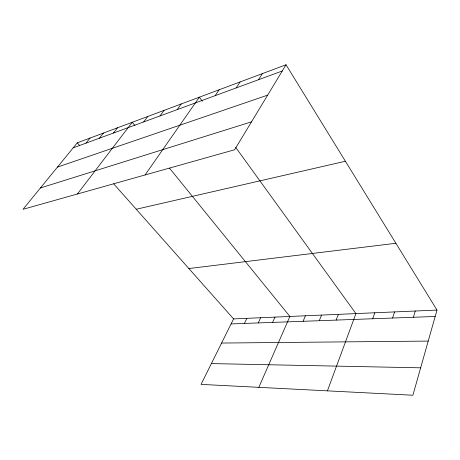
<?xml version="1.0" encoding="UTF-8"?>
<svg xmlns="http://www.w3.org/2000/svg" width="460" height="460" viewBox="0 0 460 460"><rect width="100%" height="100%" fill="white"/><g stroke="black" fill="none" stroke-linecap="round" stroke-linejoin="round"><path stroke-width="0.69" d="M437 310.074L412.89 395.232L201.049 384.382L233.588 318.906L437 310.074L286.028 64.768L77.28 142.83L23 209.311L234.623 149.759L286.028 64.768M413.367 317.273L415.282 311.017M392.57 318.032L394.571 311.92M372.721 318.757L374.808 312.777M327.416 390.856L355.913 313.593L235.727 147.418M336.145 320.091L338.365 314.358M319.269 320.706L321.54 315.089M303.077 321.298L305.4 315.79M258.836 387.343L289.898 316.463L169.493 168.13M272.596 322.408L274.999 317.107M258.233 322.931L260.67 317.728M244.409 323.438L246.876 318.326M258.497 79.724L262.349 73.623M236.17 87.929L240.097 81.943M215.165 95.657L219.144 89.78M145.067 174.961L199.387 97.169L202.32 101.223M177.192 109.612L181.257 103.948M159.988 115.937L164.07 110.377M143.664 121.94L147.763 116.472M77.378 194.011L132.267 122.268L134.918 125.534M113.407 133.066L117.518 127.782M99.36 138.23L103.471 133.038M85.968 143.152L90.074 138.046M73.186 147.85L282.267 70.984M57.465 167.101L267.657 95.139M40.428 187.967L251.499 121.848M136.24 209.242L345.408 161.247M188.882 268.548L395.887 243.277M231.098 323.921L435.189 316.48M221.588 343.051L428.22 341.084M211.381 363.59L420.653 367.822M77.28 142.83L79.597 145.44M113.683 183.833L233.588 318.906"/></g></svg>
